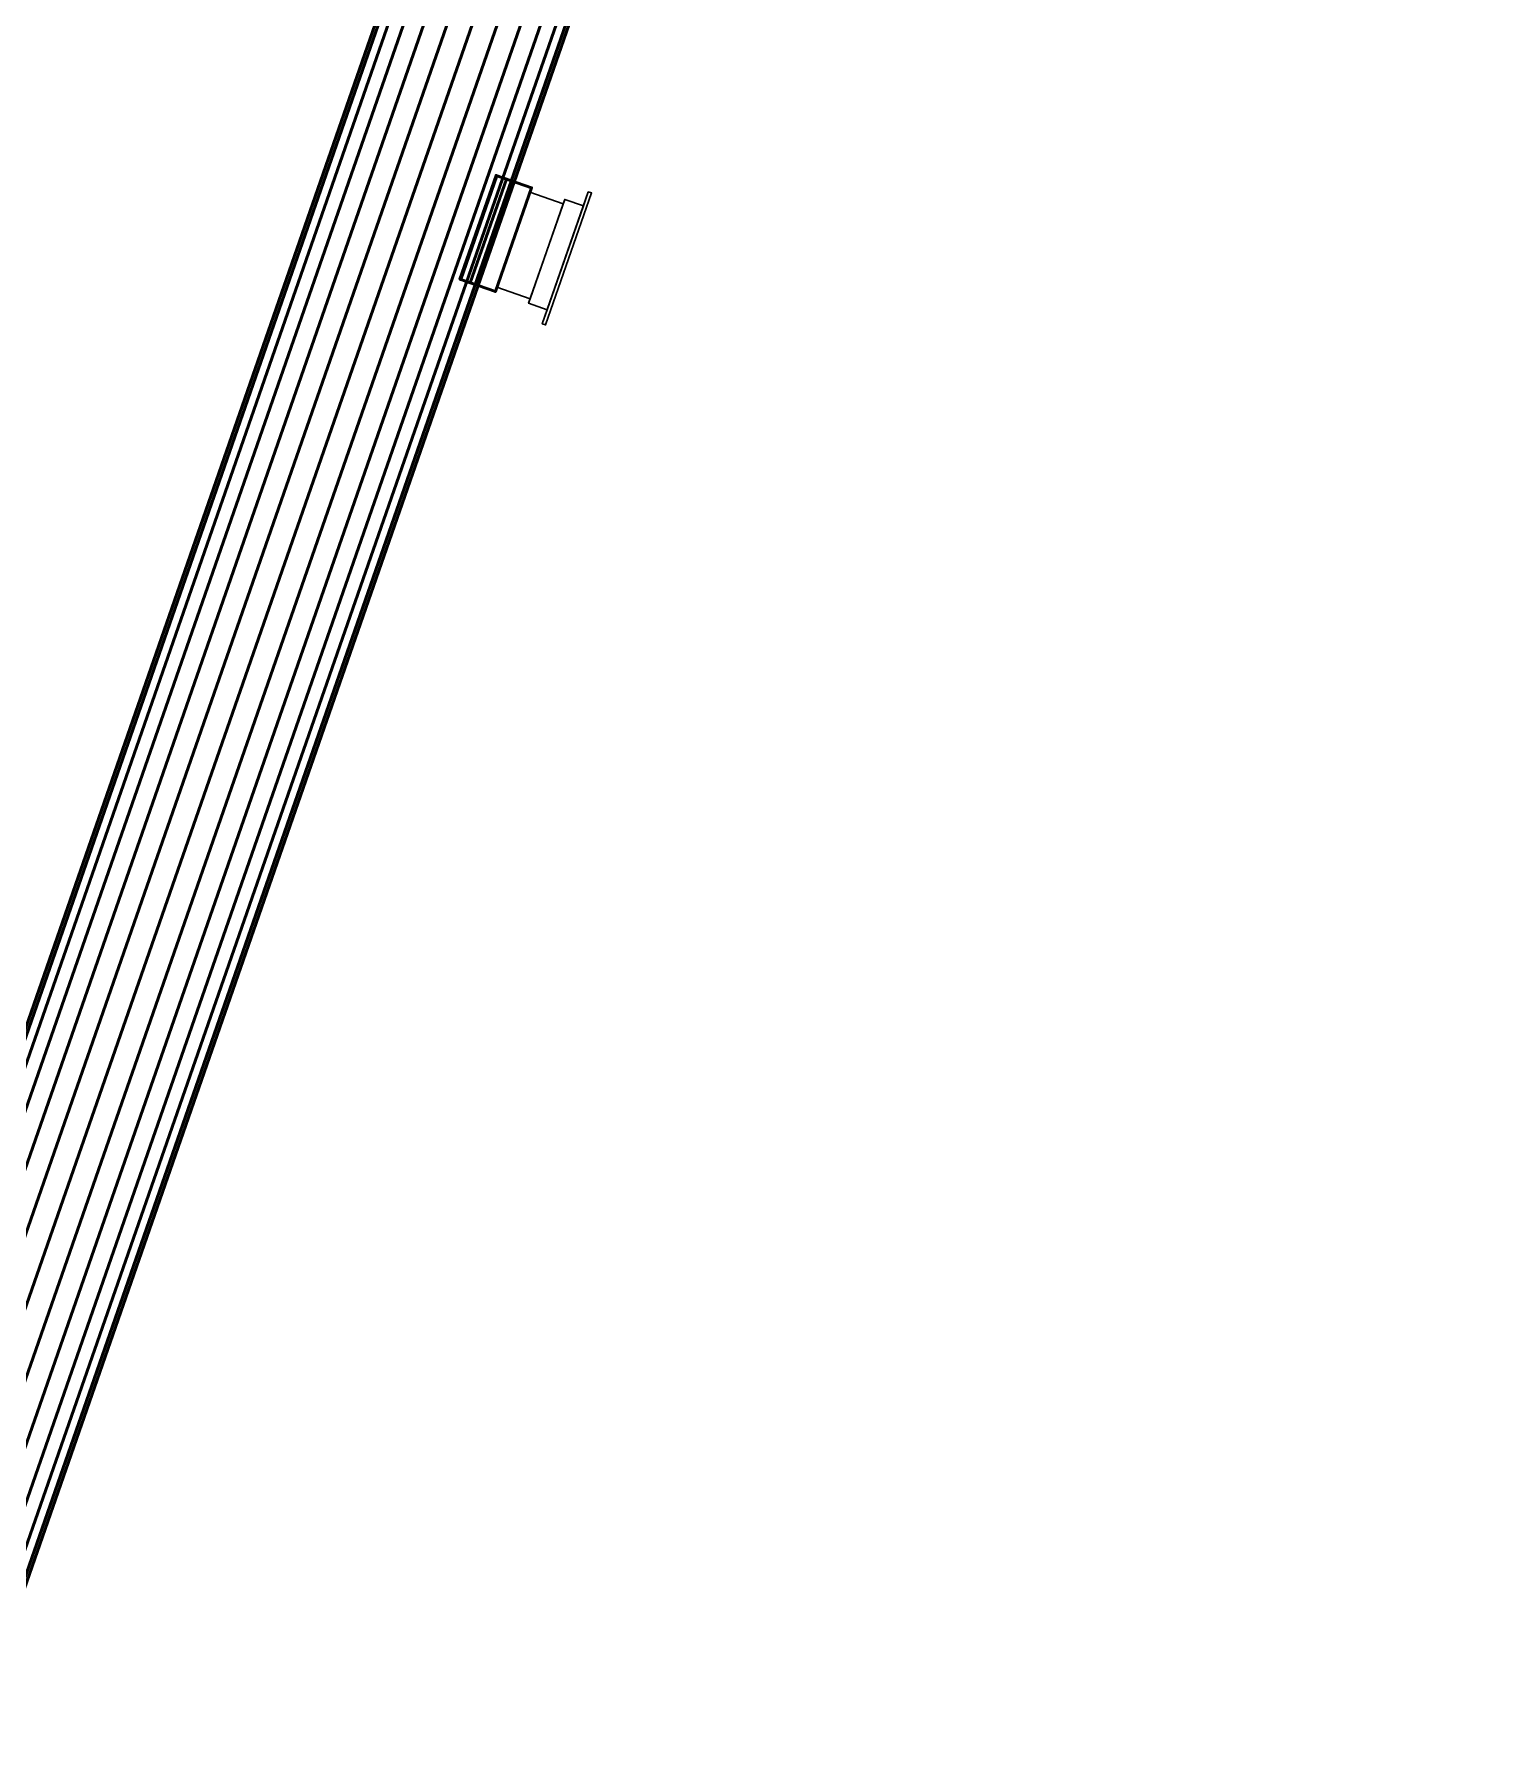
# Model space of a CAD drawing. Header units: inches. Extents: x -1654 to 1344, y -1538 to 36.
# Drawn here: x -453.5 to -374.5, y -558.2 to -465.1 of the extents above; entities that cross this region are included whole.
import ezdxf

# ---------------------------------------------------------------- set-up
doc = ezdxf.new("R2010")
doc.units = ezdxf.units.IN
doc.header["$MEASUREMENT"] = 0
doc.linetypes.add('Center', pattern=[1.25, 0.25, -0.1875, 0.625, -0.1875])
for name, color, linetype, lineweight in [('M-HVAC-CDFF', 3, 'Continuous', 30), ('M-HVAC-CDFF-SA', 3, 'Continuous', 30), ('M-HVAC-DUCT', 1, 'Center', 30), ('M-HVAC-DUCT-SA', 1, 'Continuous', 50)]:
    doc.layers.add(name, color=color, linetype=linetype, lineweight=lineweight)

# ---------------------------------------------------------------- blocks, each defined once
blk = doc.blocks.new('Supply Diffuser - Sidewall - 6 x 6-951767-_3D_')
at = {"layer": 'M-HVAC-CDFF'}
mesh = blk.add_polyface(dxfattribs=at)
corners = [(-2.75, 3, 2.75), (2.75, 3, 2.75), (2.75, 3, -2.75), (-2.75, 3, -2.75)]
mesh.append_faces([[corners[k] for k in face] for face in [(1, 2, 3, 0)]])
mesh = blk.add_polyface(dxfattribs=at)
corners = [(-2.75, 3, 2.75), (-2.75, 3, -2.75), (-2.75, 1.078125, -2.75), (-2.75, 1.078125, 2.75)]
mesh.append_faces([[corners[k] for k in face] for face in [(2, 3, 0, 1)]])
mesh = blk.add_polyface(dxfattribs=at)
corners = [(-2.75, 3, -2.75), (2.75, 3, -2.75), (2.75, 1.078125, -2.75), (-2.75, 1.078125, -2.75)]
mesh.append_faces([[corners[k] for k in face] for face in [(1, 2, 3, 0)]])
mesh = blk.add_polyface(dxfattribs=at)
corners = [(2.75, 3, 2.75), (-2.75, 3, 2.75), (-2.75, 1.078125, 2.75), (2.75, 1.078125, 2.75)]
mesh.append_faces([[corners[k] for k in face] for face in [(1, 2, 3, 0)]])
mesh = blk.add_polyface(dxfattribs=at)
corners = [(2.75, 3, -2.75), (2.75, 3, 2.75), (2.75, 1.078125, 2.75), (2.75, 1.078125, -2.75)]
mesh.append_faces([[corners[k] for k in face] for face in [(2, 3, 0, 1)]])
mesh = blk.add_polyface(dxfattribs=at)
corners = [(-3, 1.078125, 3), (3, 1.078125, 3), (3, 1.078125, -3), (-3, 1.078125, -3), (-2.75, 1.078125, 2.75), (-2.75, 1.078125, -2.75), (2.75, 1.078125, -2.75), (2.75, 1.078125, 2.75)]
mesh.append_faces([[corners[k] for k in face] for face in [(3, 5, 6, 2), (2, 6, 7, 1)]], dxfattribs={"vtx0": -1, "vtx2": -1})
mesh.append_faces([[corners[k] for k in face] for face in [(4, 5, 3, 0), (7, 4, 0, 1)]], dxfattribs={"vtx1": -1, "vtx3": -1})
mesh = blk.add_polyface(dxfattribs=at)
corners = [(-3, 1.078125, 3), (-3, 1.078125, -3), (-3, 0, -3), (-3, 0, 3)]
mesh.append_faces([[corners[k] for k in face] for face in [(2, 3, 0, 1)]])
mesh = blk.add_polyface(dxfattribs=at)
corners = [(-3, 1.078125, -3), (3, 1.078125, -3), (3, 0, -3), (-3, 0, -3)]
mesh.append_faces([[corners[k] for k in face] for face in [(2, 3, 0, 1)]])
mesh = blk.add_polyface(dxfattribs=at)
corners = [(3, 1.078125, 3), (-3, 1.078125, 3), (-3, 0, 3), (3, 0, 3)]
mesh.append_faces([[corners[k] for k in face] for face in [(2, 3, 0, 1)]])
mesh = blk.add_polyface(dxfattribs=at)
corners = [(3, 1.078125, -3), (3, 1.078125, 3), (3, 0, 3), (3, 0, -3)]
mesh.append_faces([[corners[k] for k in face] for face in [(2, 3, 0, 1)]])
mesh = blk.add_polyface(dxfattribs=at)
corners = [(3.8125, 0, 3.8125), (3.8125, 0, -3.8125), (-3.8125, 0, -3.8125), (-3.8125, 0, 3.8125), (-3, 0, 3), (-3, 0, -3), (3, 0, -3), (3, 0, 3)]
mesh.append_faces([[corners[k] for k in face] for face in [(3, 4, 5, 2), (2, 5, 6, 1)]], dxfattribs={"vtx0": -1, "vtx2": -1})
mesh.append_faces([[corners[k] for k in face] for face in [(7, 4, 3, 0), (6, 7, 0, 1)]], dxfattribs={"vtx1": -1, "vtx3": -1})
mesh = blk.add_polyface(dxfattribs=at)
corners = [(-3.8125, -0.1875, 3.8125), (3.8125, -0.1875, 3.8125), (3.8125, 0, 3.8125), (-3.8125, 0, 3.8125)]
mesh.append_faces([[corners[k] for k in face] for face in [(0, 1, 2, 3)]])
mesh = blk.add_polyface(dxfattribs=at)
corners = [(-3.8125, -0.1875, -3.8125), (-3.8125, -0.1875, 3.8125), (-3.8125, 0, 3.8125), (-3.8125, 0, -3.8125)]
mesh.append_faces([[corners[k] for k in face] for face in [(0, 1, 2, 3)]])
mesh = blk.add_polyface(dxfattribs=at)
corners = [(3.8125, -0.1875, -3.8125), (-3.8125, -0.1875, -3.8125), (-3.8125, 0, -3.8125), (3.8125, 0, -3.8125)]
mesh.append_faces([[corners[k] for k in face] for face in [(0, 1, 2, 3)]])
mesh = blk.add_polyface(dxfattribs=at)
corners = [(3.8125, -0.1875, 3.8125), (-3.8125, -0.1875, 3.8125), (-3.8125, -0.1875, -3.8125), (3.8125, -0.1875, -3.8125)]
mesh.append_faces([[corners[k] for k in face] for face in [(2, 3, 0, 1)]])
mesh = blk.add_polyface(dxfattribs=at)
corners = [(3.8125, -0.1875, 3.8125), (3.8125, -0.1875, -3.8125), (3.8125, 0, -3.8125), (3.8125, 0, 3.8125)]
mesh.append_faces([[corners[k] for k in face] for face in [(0, 1, 2, 3)]])
blk = doc.blocks.new('Rectangular Takeoff - Standard-906677-_3D_')
at = {"layer": 'M-HVAC-DUCT', "color": 8, "linetype": 'Continuous', "lineweight": 50}
mesh = blk.add_polyface(dxfattribs=at)
corners = [(-1.044, 3, 3), (-1.044, 3, -3), (-1.044, -3, -3), (-1.044, -3, 3)]
mesh.append_faces([[corners[k] for k in face] for face in [(0, 1, 2, 3)]], dxfattribs={"color": 8})
mesh = blk.add_polyface(dxfattribs=at)
corners = [(-1.044, 3, -3), (-1.044, 3, 3), (1, 3, 3), (1, 3, -3)]
mesh.append_faces([[corners[k] for k in face] for face in [(0, 1, 2, 3)]], dxfattribs={"color": 8})
mesh = blk.add_polyface(dxfattribs=at)
corners = [(-1.044, -3, -3), (-1.044, 3, -3), (1, 3, -3), (1, -3, -3)]
mesh.append_faces([[corners[k] for k in face] for face in [(3, 0, 1, 2)]], dxfattribs={"color": 8})
mesh = blk.add_polyface(dxfattribs=at)
corners = [(1, 3, 3), (-1.044, 3, 3), (-1.044, -3, 3), (1, -3, 3)]
mesh.append_faces([[corners[k] for k in face] for face in [(1, 2, 3, 0)]], dxfattribs={"color": 8})
mesh = blk.add_polyface(dxfattribs=at)
corners = [(1, 3, 3), (1, -3, 3), (1, -3, -3), (1, 3, -3)]
mesh.append_faces([[corners[k] for k in face] for face in [(3, 0, 1, 2)]], dxfattribs={"color": 8})
mesh = blk.add_polyface(dxfattribs=at)
corners = [(-1.044, -3, 3), (-1.044, -3, -3), (1, -3, -3), (1, -3, 3)]
mesh.append_faces([[corners[k] for k in face] for face in [(0, 1, 2, 3)]], dxfattribs={"color": 8})

msp = doc.modelspace()

# ---------------------------------------------------------------- linework, layer by layer
at = {"layer": 'M-HVAC-DUCT', "color": 5}
msp.add_line((-421.29, -440.863, 1326), (-461.588, -556.52, 1326), dxfattribs=at)
msp.add_line((-421.29, -440.863, 1326), (-461.588, -556.52, 1326), dxfattribs=at)

# ---------------------------------------------------------------- block references
at = {"layer": 'M-HVAC-CDFF-SA', "rotation": 70.7901312840833}
msp.add_blockref('Supply Diffuser - Sidewall - 6 x 6-951767-_3D_', (-424.464, -477.326, 1326), dxfattribs=at)
at = {"layer": 'M-HVAC-DUCT-SA', "color": 8, "extrusion": (0, 0, -1), "rotation": 199.2098687159165}
msp.add_blockref('Rectangular Takeoff - Standard-906677-_3D_', (428.241, -476.01, -1326), dxfattribs=at)

# ---------------------------------------------------------------- meshes
at = {"layer": 'M-HVAC-DUCT-SA', "color": 8}
mesh = msp.add_polyface(dxfattribs=at)
corners = [(215.444, -471.407, 1332), (215.5, -471.215, 1333.78), (215.666, -470.647, 1335.471), (215.932, -469.731, 1336.988), (216.285, -468.515, 1338.255), (216.709, -467.059, 1339.208), (217.181, -465.435, 1339.799), (217.678, -463.725, 1340), (-801.034, -167.572, 1340), (-801.53, -169.282, 1339.799), (-802.002, -170.905, 1339.208), (-802.426, -172.362, 1338.255), (-802.78, -173.578, 1336.988), (-803.046, -174.493, 1335.471), (-803.211, -175.062, 1333.78), (-803.267, -175.254, 1332)]
mesh.append_faces([[corners[k] for k in face] for face in [(8, 9, 6, 7)]], dxfattribs={"vtx1": -1, "color": 8})
mesh.append_faces([[corners[k] for k in face] for face in [(9, 10, 5, 6), (10, 11, 4, 5), (3, 4, 11, 12), (12, 13, 2, 3), (13, 14, 1, 2)]], dxfattribs={"vtx1": -1, "vtx3": -1, "color": 8})
mesh.append_faces([[corners[k] for k in face] for face in [(14, 15, 0, 1)]], dxfattribs={"vtx3": -1, "color": 8})
mesh = msp.add_polyface(dxfattribs=at)
corners = [(217.678, -463.725, 1324), (217.181, -465.435, 1324.201), (216.709, -467.059, 1324.792), (216.285, -468.515, 1325.745), (215.932, -469.731, 1327.012), (215.666, -470.647, 1328.529), (215.5, -471.215, 1330.22), (215.444, -471.407, 1332), (-803.267, -175.254, 1332), (-803.211, -175.062, 1330.22), (-803.046, -174.493, 1328.529), (-802.78, -173.578, 1327.012), (-802.426, -172.362, 1325.745), (-802.002, -170.905, 1324.792), (-801.53, -169.282, 1324.201), (-801.034, -167.572, 1324)]
mesh.append_faces([[corners[k] for k in face] for face in [(8, 9, 6, 7)]], dxfattribs={"vtx1": -1, "color": 8})
mesh.append_faces([[corners[k] for k in face] for face in [(9, 10, 5, 6), (10, 11, 4, 5), (3, 4, 11, 12), (12, 13, 2, 3), (13, 14, 1, 2)]], dxfattribs={"vtx1": -1, "vtx3": -1, "color": 8})
mesh.append_faces([[corners[k] for k in face] for face in [(14, 15, 0, 1)]], dxfattribs={"vtx3": -1, "color": 8})
mesh = msp.add_polyface(dxfattribs=at)
corners = [(-421.29, -440.863, 1331), (-422.512, -440.437, 1330.83), (-423.65, -440.041, 1330.33), (-424.628, -439.7, 1329.536), (-425.379, -439.438, 1328.5), (-425.85, -439.274, 1327.294), (-426.011, -439.218, 1326), (-466.31, -554.875, 1326), (-466.149, -554.931, 1327.294), (-465.677, -555.096, 1328.5), (-464.927, -555.357, 1329.536), (-463.949, -555.698, 1330.33), (-462.81, -556.095, 1330.83), (-461.588, -556.52, 1331)]
mesh.append_faces([[corners[k] for k in face] for face in [(8, 9, 4, 5), (3, 4, 9, 10), (11, 12, 1, 2), (2, 3, 10, 11)]], dxfattribs={"vtx1": -1, "vtx3": -1, "color": 8})
mesh.append_faces([[corners[k] for k in face] for face in [(6, 7, 8, 5)]], dxfattribs={"vtx2": -1, "color": 8})
mesh.append_faces([[corners[k] for k in face] for face in [(12, 13, 0, 1)]], dxfattribs={"vtx3": -1, "color": 8})
mesh = msp.add_polyface(dxfattribs=at)
corners = [(-426.011, -439.218, 1326), (-425.85, -439.274, 1324.706), (-425.379, -439.438, 1323.5), (-424.628, -439.7, 1322.464), (-423.65, -440.041, 1321.67), (-422.512, -440.437, 1321.17), (-421.29, -440.863, 1321), (-461.588, -556.52, 1321), (-462.81, -556.095, 1321.17), (-463.949, -555.698, 1321.67), (-464.927, -555.357, 1322.464), (-465.677, -555.096, 1323.5), (-466.149, -554.931, 1324.706), (-466.31, -554.875, 1326)]
mesh.append_faces([[corners[k] for k in face] for face in [(7, 8, 5, 6)]], dxfattribs={"vtx1": -1, "color": 8})
mesh.append_faces([[corners[k] for k in face] for face in [(8, 9, 4, 5), (3, 4, 9, 10), (11, 12, 1, 2), (2, 3, 10, 11)]], dxfattribs={"vtx1": -1, "vtx3": -1, "color": 8})
mesh.append_faces([[corners[k] for k in face] for face in [(12, 13, 0, 1)]], dxfattribs={"vtx3": -1, "color": 8})
mesh = msp.add_polyface(dxfattribs=at)
corners = [(-416.568, -442.508, 1326), (-416.729, -442.452, 1327.294), (-417.201, -442.288, 1328.5), (-417.951, -442.026, 1329.536), (-418.929, -441.686, 1330.33), (-420.068, -441.289, 1330.83), (-421.29, -440.863, 1331), (-461.588, -556.52, 1331), (-460.366, -556.946, 1330.83), (-459.227, -557.343, 1330.33), (-458.249, -557.684, 1329.536), (-457.499, -557.945, 1328.5), (-457.027, -558.109, 1327.294), (-456.866, -558.166, 1326)]
mesh.append_faces([[corners[k] for k in face] for face in [(7, 8, 5, 6)]], dxfattribs={"vtx1": -1, "color": 8})
mesh.append_faces([[corners[k] for k in face] for face in [(8, 9, 4, 5), (3, 4, 9, 10), (11, 12, 1, 2), (2, 3, 10, 11)]], dxfattribs={"vtx1": -1, "vtx3": -1, "color": 8})
mesh.append_faces([[corners[k] for k in face] for face in [(12, 13, 0, 1)]], dxfattribs={"vtx3": -1, "color": 8})
mesh = msp.add_polyface(dxfattribs=at)
corners = [(-421.29, -440.863, 1321), (-420.068, -441.289, 1321.17), (-418.929, -441.686, 1321.67), (-417.951, -442.026, 1322.464), (-417.201, -442.288, 1323.5), (-416.729, -442.452, 1324.706), (-416.568, -442.508, 1326), (-456.866, -558.166, 1326), (-457.027, -558.109, 1324.706), (-457.499, -557.945, 1323.5), (-458.249, -557.684, 1322.464), (-459.227, -557.343, 1321.67), (-460.366, -556.946, 1321.17), (-461.588, -556.52, 1321)]
mesh.append_faces([[corners[k] for k in face] for face in [(7, 8, 5, 6)]], dxfattribs={"vtx1": -1, "color": 8})
mesh.append_faces([[corners[k] for k in face] for face in [(8, 9, 4, 5), (3, 4, 9, 10), (11, 12, 1, 2), (2, 3, 10, 11)]], dxfattribs={"vtx1": -1, "vtx3": -1, "color": 8})
mesh.append_faces([[corners[k] for k in face] for face in [(12, 13, 0, 1)]], dxfattribs={"vtx3": -1, "color": 8})
mesh = msp.add_polyface(dxfattribs=at)
corners = [(-430.214, -478.499, 1323), (-430.214, -478.499, 1329), (-428.24, -472.833, 1329), (-428.24, -472.833, 1323)]
mesh.append_faces([[corners[k] for k in face] for face in [(0, 1, 2, 3)]], dxfattribs={"color": 8})
mesh = msp.add_polyface(dxfattribs=at)
corners = [(-428.24, -472.833, 1329), (-430.214, -478.499, 1329), (-430.172, -478.514, 1329), (-428.198, -472.848, 1329)]
mesh.append_faces([[corners[k] for k in face] for face in [(3, 0, 1, 2)]], dxfattribs={"color": 8})
mesh = msp.add_polyface(dxfattribs=at)
corners = [(-430.214, -478.499, 1323), (-428.24, -472.833, 1323), (-428.198, -472.848, 1323), (-430.172, -478.514, 1323)]
mesh.append_faces([[corners[k] for k in face] for face in [(0, 1, 2, 3)]], dxfattribs={"color": 8})
mesh = msp.add_polyface(dxfattribs=at)
corners = [(-429.228, -478.843, 1326), (-427.254, -473.177, 1326), (-427.362, -473.139, 1327.064), (-427.682, -473.028, 1328.08), (-428.198, -472.848, 1329), (-430.172, -478.514, 1329), (-429.656, -478.694, 1328.08), (-429.336, -478.805, 1327.064)]
mesh.append_faces([[corners[k] for k in face] for face in [(5, 6, 3, 4)]], dxfattribs={"vtx1": -1, "color": 8})
mesh.append_faces([[corners[k] for k in face] for face in [(2, 3, 6, 7)]], dxfattribs={"vtx1": -1, "vtx3": -1, "color": 8})
mesh.append_faces([[corners[k] for k in face] for face in [(7, 0, 1, 2)]], dxfattribs={"vtx3": -1, "color": 8})
mesh = msp.add_polyface(dxfattribs=at)
corners = [(-427.254, -473.177, 1326), (-429.228, -478.843, 1326), (-429.336, -478.805, 1324.936), (-429.656, -478.694, 1323.92), (-430.172, -478.514, 1323), (-428.198, -472.848, 1323), (-427.682, -473.028, 1323.92), (-427.362, -473.139, 1324.936)]
mesh.append_faces([[corners[k] for k in face] for face in [(1, 2, 7, 0)]], dxfattribs={"vtx1": -1, "color": 8})
mesh.append_faces([[corners[k] for k in face] for face in [(6, 7, 2, 3)]], dxfattribs={"vtx1": -1, "vtx3": -1, "color": 8})
mesh.append_faces([[corners[k] for k in face] for face in [(3, 4, 5, 6)]], dxfattribs={"vtx3": -1, "color": 8})
mesh = msp.add_polyface(dxfattribs=at)
corners = [(-428.24, -472.833, 1323), (-428.24, -472.833, 1329), (-428.198, -472.848, 1329), (-427.682, -473.028, 1328.08), (-427.362, -473.139, 1327.064), (-427.254, -473.177, 1326), (-427.362, -473.139, 1324.936), (-427.682, -473.028, 1323.92), (-428.198, -472.848, 1323)]
mesh.append_faces([[corners[k] for k in face] for face in [(5, 0, 1, 4), (0, 5, 6)]], dxfattribs={"vtx0": -1, "vtx2": -1, "color": 8})
mesh.append_faces([[corners[k] for k in face] for face in [(7, 8, 0, 6)]], dxfattribs={"vtx2": -1, "color": 8})
mesh.append_faces([[corners[k] for k in face] for face in [(1, 2, 3, 4)]], dxfattribs={"vtx3": -1, "color": 8})
mesh = msp.add_polyface(dxfattribs=at)
corners = [(-430.214, -478.499, 1329), (-430.214, -478.499, 1323), (-430.172, -478.514, 1323), (-429.656, -478.694, 1323.92), (-429.336, -478.805, 1324.936), (-429.228, -478.843, 1326), (-429.336, -478.805, 1327.064), (-429.656, -478.694, 1328.08), (-430.172, -478.514, 1329)]
mesh.append_faces([[corners[k] for k in face] for face in [(5, 0, 1, 4), (0, 5, 6)]], dxfattribs={"vtx0": -1, "vtx2": -1, "color": 8})
mesh.append_faces([[corners[k] for k in face] for face in [(7, 8, 0, 6)]], dxfattribs={"vtx2": -1, "color": 8})
mesh.append_faces([[corners[k] for k in face] for face in [(1, 2, 3, 4)]], dxfattribs={"vtx3": -1, "color": 8})

doc.saveas('drawing.dxf')
